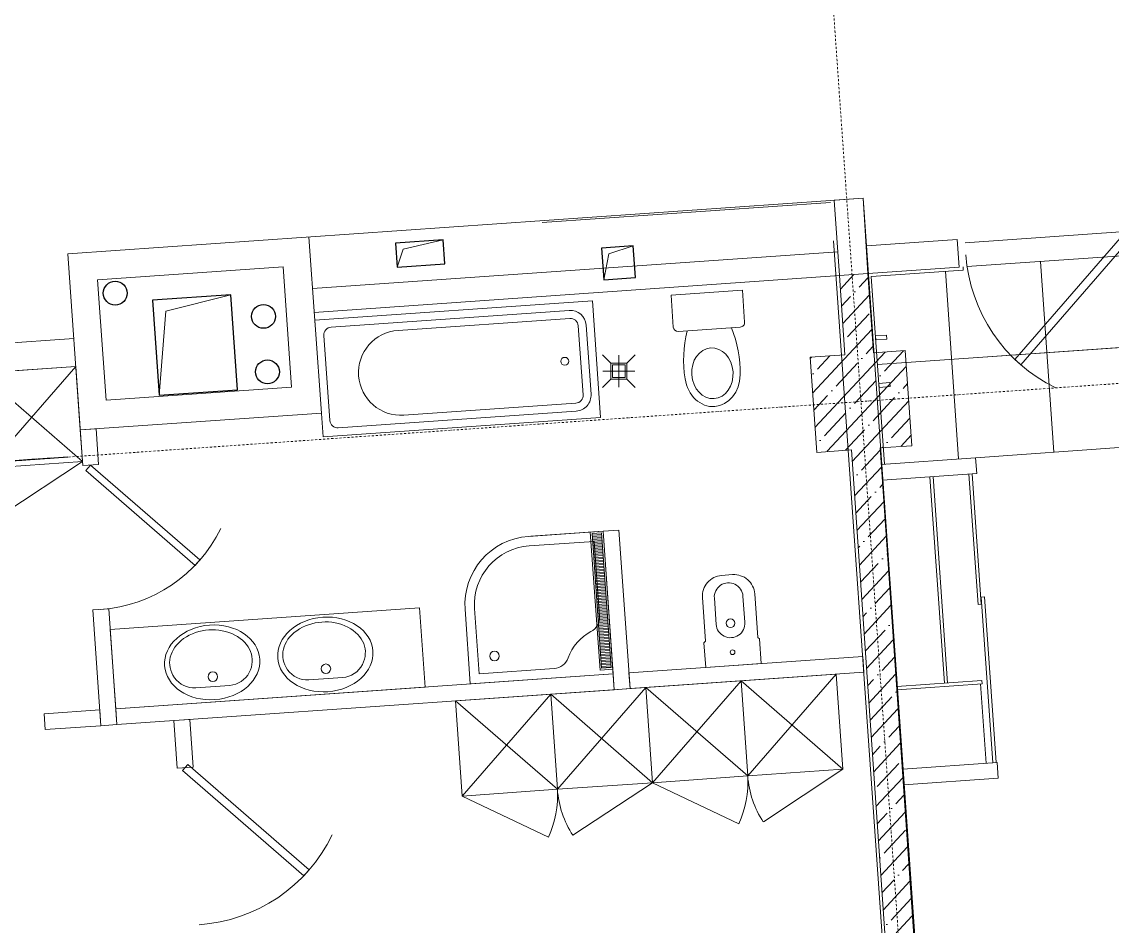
# Model space of a CAD drawing. Header units: millimetres. Extents: x -798 to 124478, y -405 to 121556.
# Drawn here: x 16257 to 23114, y 14839 to 20528 of the extents above; entities that cross this region are included whole.
import ezdxf

# ---------------------------------------------------------------- set-up
doc = ezdxf.new("R2010")
doc.units = ezdxf.units.MM
doc.linetypes.add('CENTER', pattern=[2, 1.25, -0.25, 0.25, -0.25])
doc.linetypes.add('Strichpunkt', pattern=[25.4, 12.7, -6.35, 0, -6.35])
for name, color, linetype, lineweight in [('A-AXES', 40, 'CENTER', 5), ('A-DOOR', 4, 'Continuous', 18), ('A-Hatch', 253, 'Continuous', 9), ('A-WALL-BRC', 30, 'Continuous', 13), ('A-WALL-BRCK', 5, 'Continuous', 9), ('A-WALL-CONC', 4, 'Continuous', 13), ('A-WALL-GVL', 5, 'Continuous', 13), ('LWA', 9, 'Continuous', 0), ('S-COLS+2', 20, 'Continuous', 15), ('S-SLAB', 200, 'Continuous', 15), ('S-WALL', 5, 'Continuous', 15), ('TC-EQUIPMENT', 251, 'Continuous', 0)]:
    doc.layers.add(name, color=color, linetype=linetype, lineweight=lineweight)
for name, color, linetype in [('A-DIM', 4, 'Continuous'), ('A-DIM @ 0.1', 4, 'Continuous'), ('A-DIM @ 0.15', 4, 'Continuous'), ('A-DIM @ 0.2', 4, 'Continuous'), ('A-DIM @ 100', 4, 'Continuous'), ('A-DIM @ 200', 4, 'Continuous'), ('A-DIM @ 50', 4, 'Continuous')]:
    doc.layers.add(name, color=color, linetype=linetype)
doc.styles.add('Arch-Dim', font='romans.shx', dxfattribs={"width": 0.75})
doc.dimstyles.new('Масштабируемый', dxfattribs={"dimscale": 100, "dimtxt": 3, "dimasz": 2, "dimexe": 2, "dimexo": 2, "dimgap": 1, "dimtad": 1, "dimdec": 0, "dimzin": 3, "dimdsep": 46, "dimtxsty": 'Arch-Dim', "dimblk": 'ARCHTICK', "dimcen": 2.5, "dimdle": 2, "dimazin": 2, "dimtfac": 0.75, "dimtdec": 0, "dimtmove": 1, "dimatfit": 0, "dimfxl": 1, "dimtolj": 1, "dimtzin": 0, "dimarcsym": 0})

# ---------------------------------------------------------------- blocks, each defined once
blk = doc.blocks.new('DOOR19')
blk.add_lwpolyline([(0, 0), (-0.7071, 0.7071), (-0.7425, 0.6718), (-0.0354, -0.0354)], close=True)
blk.add_arc((0, 0), 1, 120, 180)
blk = doc.blocks.new('DOOR101')
at = {"layer": 'A-DOOR', "ltscale": 4, "transparency": 33554687}
blk.add_lwpolyline([(0, 0), (-714.2, -714.2), (-749.9, -678.5), (-35.7, 35.7)], close=True, dxfattribs=at)
blk.add_arc((0, 0), 1010, 180, 240, dxfattribs=at)
blk = doc.blocks.new('A$C37A3632C')
at = {"layer": 'TC-EQUIPMENT'}
for p, q in [((52.8, 152.8), (0, 205.7)), ((102.8, 2.8), (102.8, 202.8)), ((152.8, 152.8), (205.7, 205.7)), ((2.8, 102.8), (202.8, 102.8)), ((52.8, 52.8), (0, 0)), ((152.8, 52.8), (205.7, 0))]:
    blk.add_line(p, q, dxfattribs=at)
for points in [[(52.8, 152.8), (52.8, 52.8), (152.8, 52.8), (152.8, 152.8)], [(62.8, 142.8), (62.8, 62.8), (142.8, 62.8), (142.8, 142.8)]]:
    blk.add_lwpolyline(points, close=True, dxfattribs=at)
blk = doc.blocks.new('frrrrrrrrrrrrr5')
at = {"layer": 'TC-EQUIPMENT'}
h = blk.add_hatch(dxfattribs=at)
h.set_pattern_fill('LINE', color=256, scale=3, angle=-175.98826)
h.set_pattern_definition([(184.011738, (1035403.197, -2892676.62), (0.666377, -9.5016613), [])])
h.paths.add_polyline_path([(1012910.4, -2908624.9), (1012970.2, -2908620.7), (1012910.8, -2907772.7), (1012850.9, -2907776.9)])
at = {"layer": 'A-WALL-GVL'}
for points in [[(1009648.2, -2907350), (1009747.9, -2907343), (1009732.2, -2907118.5), (1009632.4, -2907125.5)], [(1013089.7, -2908752.6), (1012990, -2908759.6), (1012920, -2907762.1), (1013019.8, -2907755.1)], [(1009762.9, -2908985.9), (1009862.7, -2908978.9), (1009811.6, -2908250.8), (1009711.8, -2908257.8)], [(1013082.7, -2908652.9), (1014554.1, -2908549.7), (1014561.1, -2908649.4), (1013089.7, -2908752.6)], [(1009855.7, -2908879.2), (1012983, -2908659.9), (1012990, -2908759.6), (1009862.7, -2908978.9)], [(1009755.9, -2908886.2), (1009405.5, -2908910.8), (1009412.5, -2909010.5), (1009762.9, -2908985.9)], [(1009855.7, -2908879.2), (1009855.7, -2908879.2), (1009862.7, -2908978.9), (1009862.7, -2908978.9)]]:
    blk.add_lwpolyline(points, close=True, dxfattribs=at)
at = {"layer": 'A-WALL-GVL', "ltscale": 200}
blk.add_lwpolyline([(1010221.8, -2908953.8), (1010242.8, -2909253), (1010342.5, -2909246), (1010321.5, -2908946.8)], close=True, dxfattribs=at)
at = {"layer": 'TC-EQUIPMENT'}
for p, q in [((1013347.8, -2906278.5), (1013796.7, -2906247)), ((1013361.8, -2906478), (1013347.8, -2906278.5)), ((1013796.7, -2906247), (1013810.7, -2906446.5)), ((1011211, -2906478.5), (1012707.4, -2906373.5)), ((1011631, -2906499.1), (1012710.9, -2906423.4)), ((1012764.2, -2906469.8), (1012794.7, -2906903.7)), ((1012814.1, -2906466.3), (1012844.5, -2906900.2)), ((1013782.8, -2906478.5), (1013393.8, -2906505.8)), ((1011202.1, -2907065.5), (1011164.7, -2906531.8)), ((1009646.4, -2907324.3), (1009005.9, -2906767.8)), ((1009604.4, -2906725.8), (1009047.9, -2907366.3)), ((1012748.3, -2906957.1), (1011668.4, -2907032.8)), ((1012751.8, -2907007), (1011255.5, -2907111.9)), ((1009646.4, -2907324.3), (1009145.9, -2907655.3)), ((1012920, -2907762.1), (1012451.3, -2907794.9)), ((1012855.9, -2907766.6), (1012451.3, -2907794.9)), ((1012920, -2907762.1), (1012465.2, -2907794)), ((1012983, -2908659.9), (1012920, -2907762.1)), ((1012864.4, -2907826.1), (1012455.5, -2907854.8)), ((1012897.5, -2908298.4), (1012864.4, -2907826.1)), ((1013811.7, -2908335.6), (1013800.2, -2908171.1)), ((1012052.5, -2908253.8), (1012085.2, -2908722.8)), ((1012112.3, -2908249.6), (1012140.9, -2908658.8)), ((1012140.9, -2908658.8), (1012613.1, -2908625.7)), ((1011283.8, -2908682.2), (1011069.6, -2908697.2)), ((1012085.2, -2908722.8), (1012983, -2908659.9)), ((1013231.5, -2909344.2), (1013788, -2908703.7)), ((1014428.5, -2909260.2), (1013788, -2908703.7)), ((1014386.6, -2908661.7), (1013830, -2909302.2)), ((1010572.7, -2908732.1), (1010358.5, -2908747.1)), ((1013189.5, -2908745.6), (1012632.9, -2909386.1)), ((1013189.5, -2908745.6), (1013830, -2909302.2)), ((1011992.4, -2908829.6), (1012632.9, -2909386.1)), ((1012034.4, -2909428.1), (1012591, -2908787.6)), ((1013231.5, -2909344.2), (1012591, -2908787.6)), ((1014428.5, -2909260.2), (1013928.1, -2909591.2)), ((1013231.5, -2909344.2), (1012731, -2909675.1)), ((1013231.5, -2909344.2), (1013773.2, -2909602.1)), ((1012034.4, -2909428.1), (1012576.2, -2909686))]:
    blk.add_line(p, q, dxfattribs=at)
for points in [[(1012853.5, -2906313.2), (1012904.9, -2907046.4), (1011159.2, -2907168.8), (1011107.8, -2906435.6), (1012853.5, -2906313.2)], [(1009005.9, -2906767.8), (1009047.9, -2907366.3), (1009646.4, -2907324.3), (1009604.4, -2906725.8), (1009005.9, -2906767.8)], [(1013631.5, -2908348.3), (1013620, -2908183.8)], [(1013788, -2908703.7), (1013830, -2909302.2), (1013231.5, -2909344.2), (1013189.5, -2908745.6), (1013788, -2908703.7)], [(1013788, -2908703.7), (1013830, -2909302.2), (1014428.5, -2909260.2), (1014386.6, -2908661.7), (1013788, -2908703.7)], [(1012591, -2908787.6), (1012632.9, -2909386.1), (1013231.5, -2909344.2), (1013189.5, -2908745.6), (1012591, -2908787.6)], [(1012591, -2908787.6), (1012632.9, -2909386.1), (1012034.4, -2909428.1), (1011992.4, -2908829.6), (1012591, -2908787.6)]]:
    blk.add_lwpolyline(points, dxfattribs=at)
for points in [[(1012901.1, -2908635.5), (1012980.9, -2908629.9), (1012920, -2907762.1), (1012840.2, -2907767.7)], [(1012910.4, -2908624.9), (1012970.2, -2908620.7), (1012910.8, -2907772.7), (1012850.9, -2907776.9)], [(1009855.7, -2908879.2), (1009820.7, -2908380.4), (1011766.6, -2908243.9), (1011801.6, -2908742.7), (1009855.7, -2908879.2)]]:
    blk.add_lwpolyline(points, close=True, dxfattribs=at)
blk.add_lwpolyline([(1013874, -2908156.3), (1013893.3, -2908430.6), (1013903.9, -2908439.9), (1013914.8, -2908594.5), (1013565.6, -2908619), (1013554.8, -2908464.4), (1013564.1, -2908453.7), (1013544.8, -2908179.4, -0.414214), (1013665.4, -2908040.6), (1013735.2, -2908035.7, -0.414214)], format="xyb", close=True, dxfattribs=at)
for points in [[(1013620, -2908183.8, -1.000004), (1013800.2, -2908171.1, -1.000004)], [(1013811.7, -2908335.6, -1.000004), (1013631.5, -2908348.3, -1.000004)]]:
    blk.add_lwpolyline(points, format="xyb", dxfattribs=at)
for centre, radius in [((1012679.7, -2906693.7), 25), ((1013721.6, -2908341), 28), ((1012237.6, -2908547.5), 30), ((1013734.4, -2908523.7), 15), ((1011177.5, -2908627.7), 30), ((1010466.3, -2908677.6), 30)]:
    blk.add_circle(centre, radius, dxfattribs=at)
for centre, radius, start, end in [((1012714.4, -2906473.3), 100, 4.01174, 94.01174), ((1012714.4, -2906473.3), 50, 4.01174, 94.01174), ((1013780.7, -2906448.6), 30, 274.01174, 4.01174), ((1011214.5, -2906528.3), 50, 94.01174, 184.01174), ((1011649.7, -2906766), 267.5, 94.01174, 274.01174), ((1013391.7, -2906475.9), 30, 184.01174, 274.01174), ((1014200.7, -2906684.7), 773.9, 166.34441, 188.81381), ((1013008.8, -2906768.3), 773.9, 359.20966, 21.67907), ((1012744.8, -2906907.2), 50, 274.01174, 4.01174), ((1012744.8, -2906907.2), 100, 274.01174, 4.01174), ((1011252, -2907062), 50, 184.01174, 274.01174), ((1012481.4, -2908223.9), 430, 94.01174, 183.9913), ((1012481.4, -2908223.9), 370, 94.01174, 183.9913), ((1012797.7, -2908305.4), 100, 297.58992, 4.01174), ((1012983, -2908659.9), 300, 117.58992, 160.43356), ((1012606.1, -2908525.9), 100, 274.01174, 340.43356), ((1011059.1, -2908547.6), 150, 215.20149, 274.01174), ((1011273.3, -2908532.6), 150, 274.01174, 332.82198), ((1010348, -2908597.5), 150, 215.20149, 274.01174), ((1010562.2, -2908582.4), 150, 274.01174, 332.82198), ((1013231.5, -2909344.2), 600, 334.54337, 4.01174), ((1014428.5, -2909260.2), 600, 184.01174, 213.4801), ((1012034.4, -2909428.1), 600, 334.54337, 4.01174), ((1013231.5, -2909344.2), 600, 184.01174, 213.4801)]:
    blk.add_arc(centre, radius, start, end, dxfattribs=at)
for centre, major_axis, ratio in [((1013607.7, -2906769), (11.2, -159.6), 0.8125), ((1011173.8, -2908537.8), (-299.3, -21), 0.783333), ((1010462.6, -2908587.6), (-299.3, -21), 0.783333)]:
    blk.add_ellipse(centre, major_axis=major_axis, ratio=ratio, dxfattribs=at)
for centre, major_axis, ratio, start_param, end_param in [((1013607.7, -2906769), (14.7, -209.5), 0.832186, 4.817971, 7.7484), ((1010454.6, -2908583.2), (259.4, 18.2), 0.769231, 5.847373, 9.86059), ((1011165.8, -2908533.3), (259.4, 18.2), 0.769231, 5.847373, 9.86059)]:
    blk.add_ellipse(centre, major_axis=major_axis, ratio=ratio, start_param=start_param, end_param=end_param, dxfattribs=at)
at = {"layer": 'A-WALL-BRC', "rotation": 94.01173779143949}
blk.add_blockref('DOOR101', (1010309.2, -2909230.5), dxfattribs=at)
at = {"layer": 'A-WALL-CONC', "ltscale": 4, "xscale": -909.9999999990667, "yscale": 910.0000000003903, "zscale": 909.9999999999999, "rotation": 274.0117377996341}
blk.add_blockref('DOOR19', (1009698.1, -2907346.5), dxfattribs=at)
at = {"layer": 'TC-EQUIPMENT'}
blk.add_blockref('A$C37A3632C', (1012916.9, -2906858.6), dxfattribs=at)
blk = doc.blocks.new('A$C5AFB0490')
at = {"layer": 'TC-EQUIPMENT', "transparency": 33554687}
for p, q in [((3555.2, 3024.4), (4150, 3024.4)), ((3555.2, 2924.4), (4150, 2924.4)), ((3624.2, 2424.4), (3624.2, 2924.4)), ((3614.2, 2424.4), (4150, 2424.4)), ((3614.2, 2404.4), (3614.2, 2424.4)), ((3614.2, 2404.4), (4150, 2404.4)), ((3830, 2404.4), (3830, 1103.1)), ((3850, 2404.4), (3850, 1103.1)), ((3555.2, 1103.1), (4150, 1103.1)), ((2620.6, 1003.1), (3555.2, 1003.1)), ((3062.9, 1003.1), (3062.9, -200)), ((3555.2, 1003.1), (4150, 1003.1)), ((3662.9, 1003.1), (3662.9, -180)), ((4130, -180), (4130, 1003.1)), ((2190.1, 374.9), (4130, 374.9)), ((2570.6, 374.9), (3555.2, 374.9)), ((2517.3, -200), (3527.3, -200)), ((3550, -200), (3550, -180)), ((3550, -180), (4130, -180)), ((3527.3, -350), (2517.3, -350))]:
    blk.add_line(p, q, dxfattribs=at)
for points in [[(3555.2, 3024.4), (3555.2, 2924.4)], [(3555.2, 1103.1), (3555.2, 1003.1)]]:
    blk.add_lwpolyline(points, dxfattribs=at)
for points in [[(3581.5, 1880.3), (3581.5, 2924.4), (3561.5, 2924.4), (3561.5, 1880.3)], [(3604.2, 1103.1), (3604.2, 1924.8), (3584.2, 1924.8), (3584.2, 1103.1)], [(4059.9, 494.3), (4130, 494.3), (4130, 519.3), (4059.9, 519.3)], [(4059.9, 194.3), (4130, 194.3), (4130, 219.3), (4059.9, 219.3)]]:
    blk.add_lwpolyline(points, close=True, dxfattribs=at)
at = {"layer": 'A-DOOR', "transparency": 33554687, "rotation": 180.0000000000157}
blk.add_blockref('DOOR101', (2517.3, -275), dxfattribs=at)
blk = doc.blocks.new('_ArchTick')
at = {"color": 0, "linetype": 'ByBlock', "const_width": 0.15}
blk.add_lwpolyline([(-0.5, -0.5), (0.5, 0.5)], dxfattribs=at)
blk = doc.blocks.new('*D114')
at = {"layer": 'A-DIM', "color": 0, "lineweight": -2, "ltscale": 50, "transparency": 16777216}
for p, q in [((2175566.8, -2415862.2), (2168305.5, -2416371.5)), ((2168676.6, -2415944.5), (2169285.2, -2424623.2)), ((2176119.5, -2423742.9), (2168858.2, -2424252.1))]:
    blk.add_line(p, q, dxfattribs=at)
at = {"layer": 'Defpoints', "color": 0, "ltscale": 50, "transparency": 16777216}
for p in [(2175965.9, -2415834.2), (2176518.6, -2423714.9), (2169257.2, -2424224.1)]:
    blk.add_point(p, dxfattribs=at)
at = {"layer": 'A-DIM', "color": 0, "lineweight": -2, "ltscale": 50, "transparency": 16777216, "xscale": 400, "yscale": 400, "zscale": 400}
for p, rotation in [((2168704.6, -2416343.5), 94.01173778979938), ((2169257.2, -2424224.1), 274.0117377897994)]:
    blk.add_blockref('_ArchTick', p, dxfattribs=dict(at, rotation=rotation))
at = {"layer": 'A-DIM', "color": 0, "ltscale": 50, "transparency": 16777216, "insert": (2169479.7, -2420248.8), "char_height": 600, "attachment_point": 5, "rotation": 274.01174, "style": 'Arch-Dim'}
blk.add_mtext('\\A1;7900', dxfattribs=at)
blk = doc.blocks.new('*D115')
at = {"layer": 'A-DIM', "color": 0, "lineweight": -2, "ltscale": 50, "transparency": 16777216}
for p, q in [((2175965.6, -2415834.3), (2168704.3, -2416343.5)), ((2168704.5, -2416343.2), (2169257.3, -2424224.4)), ((2176518.3, -2423714.9), (2169256.9, -2424224.2))]:
    blk.add_line(p, q, dxfattribs=at)
at = {"layer": 'Defpoints', "color": 0, "ltscale": 50, "transparency": 16777216}
for p in [(2175965.9, -2415834.2), (2176518.6, -2423714.9), (2169257.2, -2424224.1)]:
    blk.add_point(p, dxfattribs=at)
at = {"layer": 'A-DIM', "color": 0, "lineweight": -2, "ltscale": 50, "transparency": 16777216, "xscale": 0.3, "yscale": 0.3, "zscale": 0.3}
for p, rotation in [((2168704.6, -2416343.5), 94.01173778979938), ((2169257.2, -2424224.1), 274.0117377897994)]:
    blk.add_blockref('_ArchTick', p, dxfattribs=dict(at, rotation=rotation))
at = {"layer": 'A-DIM', "color": 0, "ltscale": 50, "transparency": 16777216, "insert": (2168981.3, -2420283.8), "char_height": 0.45, "attachment_point": 5, "rotation": 274.01174, "style": 'Arch-Dim'}
blk.add_mtext('\\A1;7900', dxfattribs=at)
blk = doc.blocks.new('*D116')
at = {"layer": 'A-DIM', "color": 0, "lineweight": -2, "ltscale": 50, "transparency": 16777216}
for p, q in [((2175866.1, -2415841.2), (2168604.8, -2416350.5)), ((2168697.6, -2416243.7), (2169264.2, -2424323.9)), ((2176418.8, -2423721.9), (2169157.5, -2424231.1))]:
    blk.add_line(p, q, dxfattribs=at)
at = {"layer": 'Defpoints', "color": 0, "ltscale": 50, "transparency": 16777216}
for p in [(2175965.9, -2415834.2), (2176518.6, -2423714.9), (2169257.2, -2424224.1)]:
    blk.add_point(p, dxfattribs=at)
at = {"layer": 'A-DIM', "color": 0, "lineweight": -2, "ltscale": 50, "transparency": 16777216, "xscale": 100, "yscale": 100, "zscale": 100}
for p, rotation in [((2168704.6, -2416343.5), 94.01173778979938), ((2169257.2, -2424224.1), 274.0117377897994)]:
    blk.add_blockref('_ArchTick', p, dxfattribs=dict(at, rotation=rotation))
at = {"layer": 'A-DIM', "color": 0, "ltscale": 50, "transparency": 16777216, "insert": (2169105.6, -2420275.1), "char_height": 150, "attachment_point": 5, "rotation": 274.01174, "style": 'Arch-Dim'}
blk.add_mtext('\\A1;7900', dxfattribs=at)
blk = doc.blocks.new('*D118')
at = {"layer": 'A-DIM', "color": 0, "lineweight": -2, "ltscale": 50, "transparency": 16777216}
for p, q in [((2175766.4, -2415848.2), (2168505, -2416357.5)), ((2168690.6, -2416144), (2169271.2, -2424423.6)), ((2176319, -2423728.9), (2169057.7, -2424238.1))]:
    blk.add_line(p, q, dxfattribs=at)
at = {"layer": 'Defpoints', "color": 0, "ltscale": 50, "transparency": 16777216}
for p in [(2175965.9, -2415834.2), (2176518.6, -2423714.9), (2169257.2, -2424224.1)]:
    blk.add_point(p, dxfattribs=at)
at = {"layer": 'A-DIM', "color": 0, "lineweight": -2, "ltscale": 50, "transparency": 16777216, "xscale": 200, "yscale": 200, "zscale": 200}
for p, rotation in [((2168704.6, -2416343.5), 94.01173778979938), ((2169257.2, -2424224.1), 274.0117377897994)]:
    blk.add_blockref('_ArchTick', p, dxfattribs=dict(at, rotation=rotation))
at = {"layer": 'A-DIM', "color": 0, "ltscale": 50, "transparency": 16777216, "insert": (2169230.3, -2420266.3), "char_height": 300, "attachment_point": 5, "rotation": 274.01174, "style": 'Arch-Dim'}
blk.add_mtext('\\A1;7900', dxfattribs=at)
blk = doc.blocks.new('*D119')
at = {"layer": 'A-DIM', "color": 0, "lineweight": -2, "ltscale": 50, "transparency": 16777216}
for p, q in [((2175965.5, -2415834.3), (2168704.2, -2416343.5)), ((2168704.5, -2416343.1), (2169257.3, -2424224.5)), ((2176518.2, -2423714.9), (2169256.8, -2424224.2))]:
    blk.add_line(p, q, dxfattribs=at)
at = {"layer": 'Defpoints', "color": 0, "ltscale": 50, "transparency": 16777216}
for p in [(2175965.9, -2415834.2), (2176518.6, -2423714.9), (2169257.2, -2424224.1)]:
    blk.add_point(p, dxfattribs=at)
at = {"layer": 'A-DIM', "color": 0, "lineweight": -2, "ltscale": 50, "transparency": 16777216, "xscale": 0.4, "yscale": 0.4, "zscale": 0.4}
for p, rotation in [((2168704.6, -2416343.5), 94.01173778979938), ((2169257.2, -2424224.1), 274.0117377897994)]:
    blk.add_blockref('_ArchTick', p, dxfattribs=dict(at, rotation=rotation))
at = {"layer": 'A-DIM', "color": 0, "ltscale": 50, "transparency": 16777216, "insert": (2168981.4, -2420283.8), "char_height": 0.6, "attachment_point": 5, "rotation": 274.01174, "style": 'Arch-Dim'}
blk.add_mtext('\\A1;7900', dxfattribs=at)
blk = doc.blocks.new('*D120')
at = {"layer": 'A-DIM', "color": 0, "lineweight": -2, "ltscale": 50, "transparency": 16777216}
for p, q in [((2175965.7, -2415834.3), (2168704.4, -2416343.5)), ((2168704.5, -2416343.3), (2169257.3, -2424224.3)), ((2176518.4, -2423714.9), (2169257, -2424224.2))]:
    blk.add_line(p, q, dxfattribs=at)
at = {"layer": 'Defpoints', "color": 0, "ltscale": 50, "transparency": 16777216}
for p in [(2175965.9, -2415834.2), (2176518.6, -2423714.9), (2169257.2, -2424224.1)]:
    blk.add_point(p, dxfattribs=at)
at = {"layer": 'A-DIM', "color": 0, "lineweight": -2, "ltscale": 50, "transparency": 16777216, "xscale": 0.2, "yscale": 0.2, "zscale": 0.2}
for p, rotation in [((2168704.6, -2416343.5), 94.01173778979938), ((2169257.2, -2424224.1), 274.0117377897994)]:
    blk.add_blockref('_ArchTick', p, dxfattribs=dict(at, rotation=rotation))
at = {"layer": 'A-DIM', "color": 0, "ltscale": 50, "transparency": 16777216, "insert": (2168981.2, -2420283.8), "char_height": 0.3, "attachment_point": 5, "rotation": 274.01174, "style": 'Arch-Dim'}
blk.add_mtext('\\A1;7900', dxfattribs=at)
blk = doc.blocks.new('*U806')
at = {"layer": 'A-DIM @ 0.1', "ltscale": 50, "transparency": 33554687}
dim = blk.add_linear_dim(base=(2169257.2, -2424224.1), p1=(2175965.9, -2415834.2), p2=(2176518.6, -2423714.9), angle=274.01174, dimstyle='Масштабируемый', override={"dimscale": 0.1, "dimtix": 0, "dimtofl": 1, "dimtmove": 1, "dimatfit": 0}, dxfattribs=at)
dim.commit()
dim.dimension.update_dxf_attribs({"geometry": '*D120', "text_midpoint": (2168981.2, -2420283.8)})
at = {"layer": 'A-DIM @ 0.15', "ltscale": 50, "transparency": 33554687}
dim = blk.add_linear_dim(base=(2169257.2, -2424224.1), p1=(2175965.9, -2415834.2), p2=(2176518.6, -2423714.9), angle=274.01174, dimstyle='Масштабируемый', override={"dimscale": 0.15, "dimtix": 0, "dimtofl": 1, "dimtmove": 1, "dimatfit": 0}, dxfattribs=at)
dim.commit()
dim.dimension.update_dxf_attribs({"geometry": '*D115', "text_midpoint": (2168981.3, -2420283.8)})
at = {"layer": 'A-DIM @ 0.2', "ltscale": 50, "transparency": 33554687}
dim = blk.add_linear_dim(base=(2169257.2, -2424224.1), p1=(2175965.9, -2415834.2), p2=(2176518.6, -2423714.9), angle=274.01174, dimstyle='Масштабируемый', override={"dimscale": 0.2, "dimtix": 0, "dimtofl": 1, "dimtmove": 1, "dimatfit": 0}, dxfattribs=at)
dim.commit()
dim.dimension.update_dxf_attribs({"geometry": '*D119', "text_midpoint": (2168981.4, -2420283.8)})
at = {"layer": 'A-DIM @ 100', "ltscale": 50, "transparency": 33554687}
dim = blk.add_linear_dim(base=(2169257.2, -2424224.1), p1=(2175965.9, -2415834.2), p2=(2176518.6, -2423714.9), angle=274.01174, dimstyle='Масштабируемый', override={"dimscale": 100, "dimtix": 0, "dimtofl": 1, "dimtmove": 1, "dimatfit": 0}, dxfattribs=at)
dim.commit()
dim.dimension.update_dxf_attribs({"geometry": '*D118', "text_midpoint": (2169230.3, -2420266.3)})
at = {"layer": 'A-DIM @ 200', "ltscale": 50, "transparency": 33554687}
dim = blk.add_linear_dim(base=(2169257.2, -2424224.1), p1=(2175965.9, -2415834.2), p2=(2176518.6, -2423714.9), angle=274.01174, dimstyle='Масштабируемый', override={"dimscale": 200, "dimtix": 0, "dimtofl": 1, "dimtmove": 1, "dimatfit": 0}, dxfattribs=at)
dim.commit()
dim.dimension.update_dxf_attribs({"geometry": '*D114', "text_midpoint": (2169479.7, -2420248.8)})
at = {"layer": 'A-DIM @ 50', "ltscale": 50, "transparency": 33554687}
dim = blk.add_linear_dim(base=(2169257.2, -2424224.1), p1=(2175965.9, -2415834.2), p2=(2176518.6, -2423714.9), angle=274.01174, dimstyle='Масштабируемый', override={"dimscale": 50, "dimtix": 0, "dimtofl": 1, "dimtmove": 1, "dimatfit": 0}, dxfattribs=at)
dim.commit()
dim.dimension.update_dxf_attribs({"geometry": '*D116', "text_midpoint": (2169105.6, -2420275.1)})
blk = doc.blocks.new('оси 2')
at = {"layer": 'A-AXES', "linetype": 'Strichpunkt', "transparency": 33554687}
for p, q in [((2180124, -2403663.7), (2182095.6, -2431777.4)), ((2276409.2, -2408790.1), (2166156.9, -2416522.4))]:
    blk.add_line(p, q, dxfattribs=at)
at = {"layer": 'A-DIM', "color": 5}
blk.add_blockref('*U806', (0, 0), dxfattribs=at)

msp = doc.modelspace()

# ---------------------------------------------------------------- linework, layer by layer
at = {"layer": 'A-WALL-BRCK', "ltscale": 5, "transparency": 33554687}
for p, q in [((21547, 19418.5), (22293.3, 8776.5)), ((21342.5, 19404.2), (16546.7, 19067.9)), ((21343.3, 19391.7), (19530.3, 19264.6)), ((18140.7, 18066.9), (18063, 19174.2)), ((21360.3, 19149.8), (22089.4, 8754.2)), ((16624.4, 17960.6), (16546.7, 19067.9)), ((18085.8, 18850), (21387.9, 19081.6)), ((17900.7, 18987.4), (16733.6, 18905.5)), ((17900.7, 18987.4), (17953.9, 18229.2)), ((18096.2, 18700.4), (21398.4, 18931.9)), ((16733.6, 18905.5), (16786.7, 18147.4)), ((16584.1, 18534.9), (15746, 18476.1)), ((16596.4, 18360.3), (15758.3, 18301.5)), ((16786.7, 18147.4), (17953.9, 18229.2)), ((18140.7, 18066.9), (16624.4, 17960.6))]:
    msp.add_line(p, q, dxfattribs=at)
msp.add_lwpolyline([(21398.4, 18931.9), (21365.2, 19405.8)], dxfattribs=at)
at = {"layer": 'LWA', "ltscale": 5}
for points in [[(18617.3, 18985.2), (18655.3, 19097.2), (18905.9, 19156)], [(19916.3, 18905.2), (19948.6, 19067.7), (20102.1, 19118.3)], [(17120.1, 18178.5), (17162.2, 18708), (17572.3, 18811.5)]]:
    msp.add_lwpolyline(points, dxfattribs=at)
at = {"layer": 'S-COLS+2'}
msp.add_lwpolyline([(21474.3, 17834.6), (21255.7, 17819.3), (21213.7, 18417.8), (21432.9, 18433.2), (21398.4, 18932.1)], dxfattribs=at)
at = {"layer": 'S-SLAB', "lineweight": 25, "ltscale": 5}
for points in [[(18617.3, 18985.2), (18916.4, 19006.2), (18905.9, 19156), (18606.8, 19135)], [(19916.3, 18905.2), (20116.1, 18919.2), (20102.1, 19118.3), (19902.3, 19104.3)], [(17120.1, 18178.5), (17614.2, 18213.1), (17572.3, 18811.5), (17078.2, 18776.9)]]:
    msp.add_lwpolyline(points, close=True, dxfattribs=at)
for centre in [(16844.7, 18821), (17777.2, 18675), (17801.7, 18325.8)]:
    msp.add_circle(centre, 75, dxfattribs=at)

# ---------------------------------------------------------------- block references
msp.add_blockref('frrrrrrrrrrrrr5', (-993008, 2925086.1))

# ---------------------------------------------------------------- next in the draw order: block references
at = {"rotation": 184.011737791016}
msp.add_blockref('A$C5AFB0490', (25731.5, 19035.3), dxfattribs=at)

# ---------------------------------------------------------------- next in the draw order: hatches: boundary and pattern name
at = {"layer": 'A-Hatch'}
h = msp.add_hatch(dxfattribs=at)
h.set_pattern_fill('ANSI35', color=256, scale=25, angle=-177.93393, style=0)
h.set_pattern_definition([(227.066067, (-87398.8, -654647.79), (116.227165, -108.13329), []), (227.066067, (-87510.97, -654651.83), (116.227165, -108.13329), [198.4375, -39.6875, 0, -39.6875])])
h.paths.add_polyline_path([(21812.2, 18459.8), (21853.8, 17865), (21653.8, 17847.3), (22092.8, 11462.4), (22301.9, 11477), (22343.4, 10882.1), (22134.1, 10863.8), (22280.3, 8779), (23009.8, 8852.3), (23030.8, 8657), (21379.3, 8480.2), (21357, 8679), (22101.2, 8760.1), (21954.8, 10851.2), (21745.4, 10836.5), (21703.4, 11435.1), (21912.4, 11449.7), (21474.3, 17834.6), (21255.2, 17823), (21213.7, 18417.8), (21432.9, 18433.2), (21398.4, 18932.1), (21577.7, 18944.7), (21612.4, 18445.7)])

# ---------------------------------------------------------------- next in the draw order: linework, layer by layer
at = {"layer": 'A-WALL-BRCK', "ltscale": 5, "transparency": 33554687}
for p, q in [((21547, 19418.5), (21342.5, 19404.2)), ((22139, 19159.3), (21567.9, 19119.3)), ((22139, 19159.3), (22151.2, 18984.7)), ((22151.2, 18984.7), (21580.2, 18944.7))]:
    msp.add_line(p, q, dxfattribs=at)
msp.add_lwpolyline([(21398.4, 18931.9), (21365.2, 19405.8), (21547, 19418.5), (21577.7, 18944.5)], dxfattribs=at)
at = {"layer": 'S-COLS+2'}
for points in [[(21577.7, 18944.7), (21612.4, 18445.7), (21812.2, 18459.8), (21854.2, 17861.2), (21653.8, 17847.2)], [(22100.9, 8757), (21957, 10851.4), (21745.4, 10836.5), (21703.4, 11435.1), (21915.7, 11450), (21474.3, 17834.7)]]:
    msp.add_lwpolyline(points, dxfattribs=at)
at = {"layer": 'S-WALL', "ltscale": 5}
msp.add_line((21398.4, 18932.1), (21577.7, 18944.7), dxfattribs=at)
at = {"layer": 'S-WALL', "ltscale": 5, "transparency": 33554687}
msp.add_lwpolyline([(21653.8, 17847.3), (22095.2, 11462.5), (22301.9, 11477), (22343.9, 10878.5), (22136.3, 10864), (22280.9, 8775.8), (22100.9, 8757)], dxfattribs=at)

# ---------------------------------------------------------------- next in the draw order: block references
msp.add_blockref('оси 2', (-2159419.1, 2433624.2))

doc.saveas('drawing.dxf')
